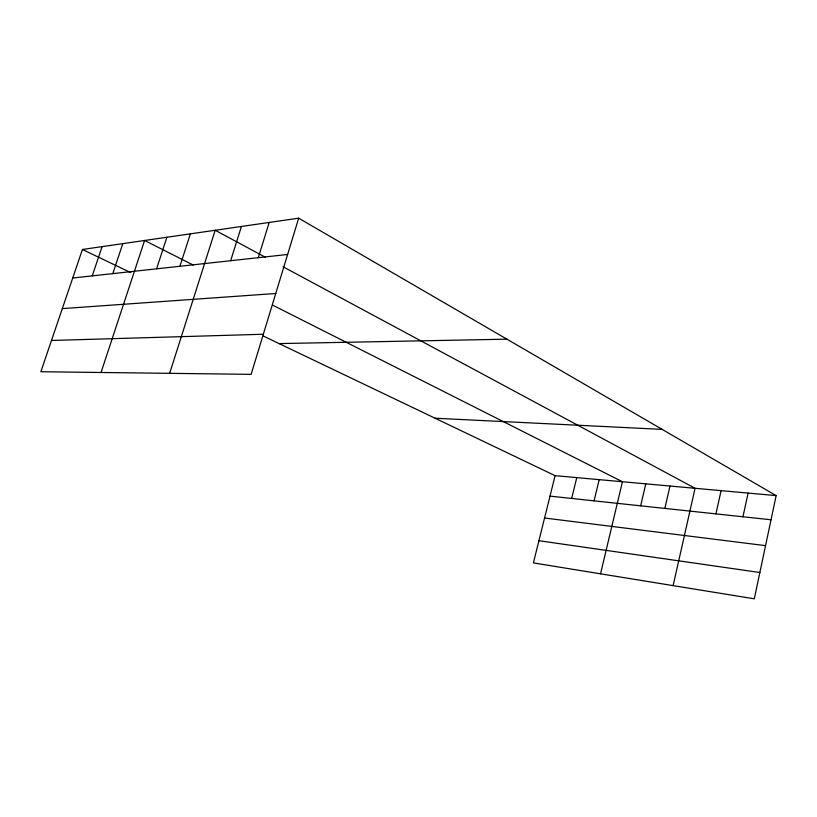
<?xml version="1.0" encoding="UTF-8"?>
<svg xmlns="http://www.w3.org/2000/svg" width="817" height="817" viewBox="0 0 817 817"><rect width="100%" height="100%" fill="white"/><g stroke="black" fill="none" stroke-linecap="round" stroke-linejoin="round"><path stroke-width="1.23" d="M298.675 218.18L251.125 374.349L40.85 371.735L82.425 249.481L298.675 218.18L776.15 495.613L754.295 598.82L533.389 562.903L555.111 475.668L263.207 335.981M742.959 516.773L748.096 493.08M715.947 513.883L721.084 490.639M673.126 585.626L695.063 488.29L283.05 266.75M664.844 508.419L669.981 486.033M640.651 505.825L645.787 483.848M600.546 573.82L622.431 481.744L272.602 305.119M594.082 500.852L599.198 479.64M571.665 498.452L576.771 477.618M258.305 257.682L269.202 222.438M230.67 260.715L241.423 226.462M169.65 373.338L215.188 230.261L265.157 257.13M179.924 266.271L190.381 233.856M156.578 268.834L166.882 237.257M101.042 372.481L144.589 240.474L193.261 265.055M112.797 273.624L122.795 243.629M92.25 275.88L102.105 246.632M72.723 278.015L287.625 254.475M62.317 308.612L275.748 293.497M51.481 340.475L263.34 334.245M279.097 343.589L506.918 339.178M435.053 418.222L662.148 429.374M555.111 475.668L776.15 495.613M550.015 496.133L771.034 519.775M544.561 517.998L765.56 545.644M538.914 540.701L759.871 572.513M82.425 249.481L130.863 272.653"/></g></svg>
